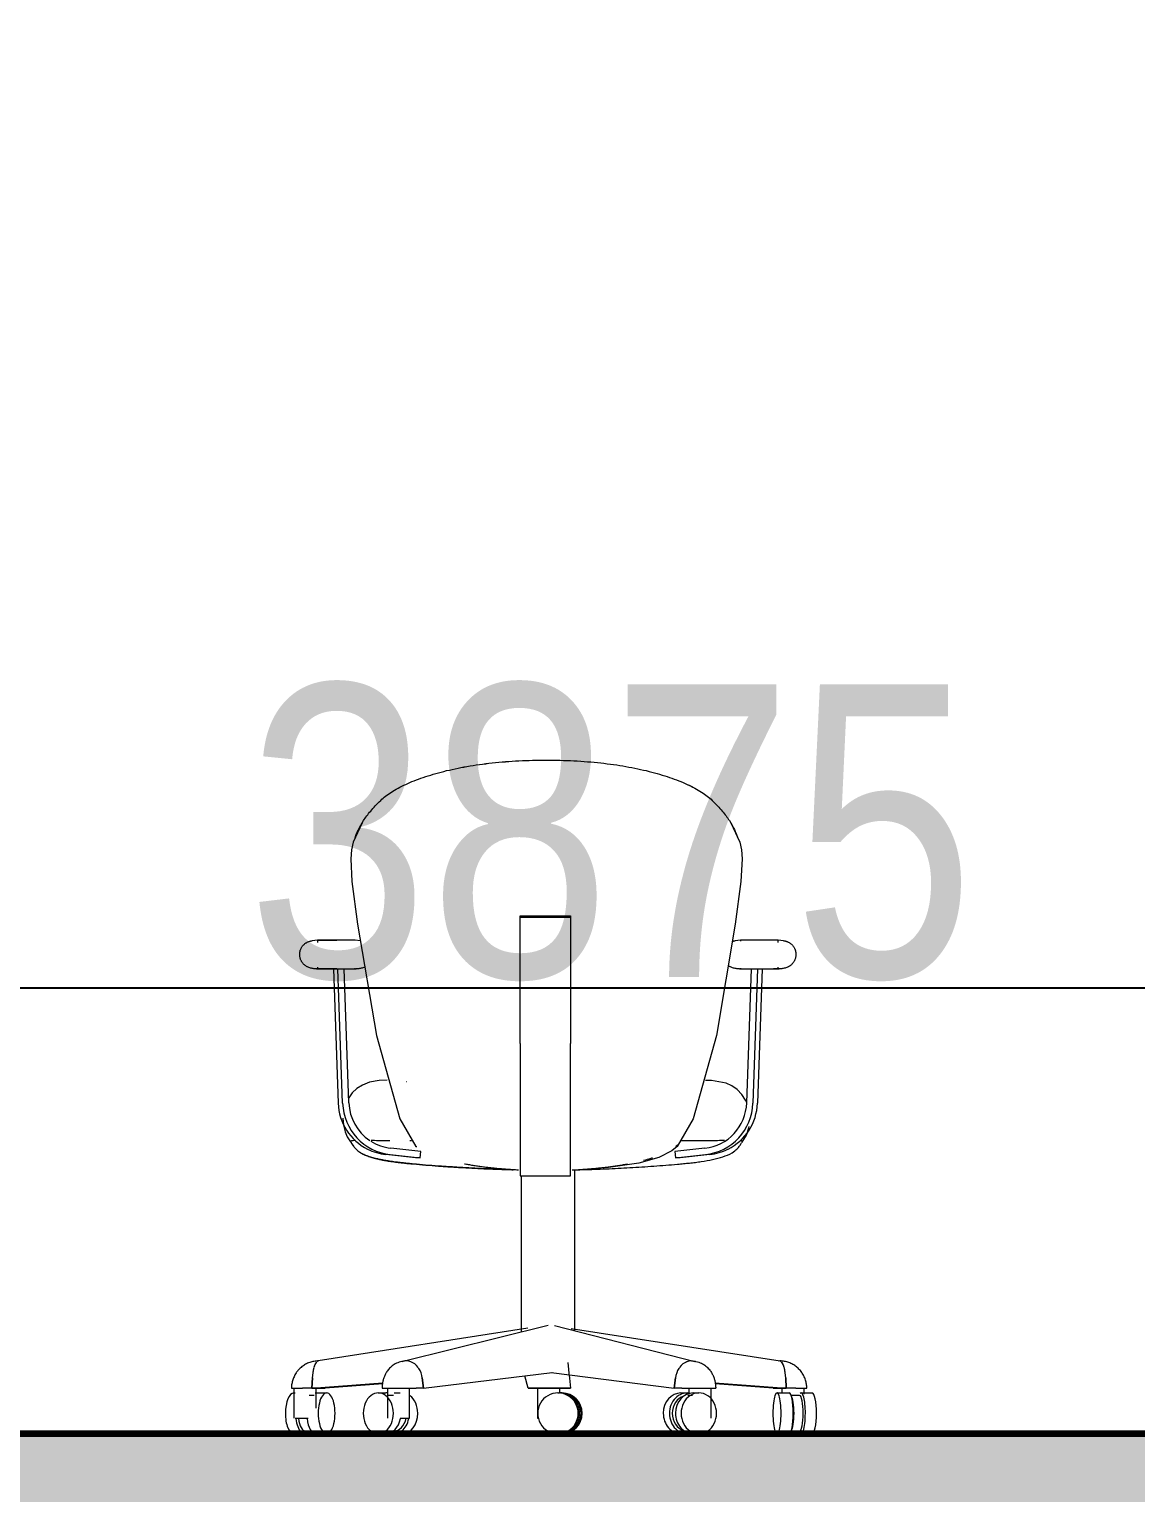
# Model space of a CAD drawing. Header units: millimetres. Extents: x -35190 to 411743, y -233114 to 23872.
# Drawn here: x 114635 to 116053, y -216611 to -214736 of the extents above; entities that cross this region are included whole.
import ezdxf

# ---------------------------------------------------------------- set-up
doc = ezdxf.new("R2010")
doc.units = ezdxf.units.MM
doc.linetypes.add('Centre', pattern=[31.75, 6.35, -4.7625, 15.875, -4.7625])
for name, color, linetype, lineweight in [('A-ANNO-DIMS', 211, 'Continuous', 9), ('A-DETL-GENF', 92, 'Continuous', 18), ('A-DETL-THIN', 151, 'Continuous', 18), ('A-FLOR-LEVL', 51, 'Continuous', 18), ('G-IMPT', 8, 'Continuous', 18), ('I-FURN', 30, 'Continuous', 18)]:
    doc.layers.add(name, color=color, linetype=linetype, lineweight=lineweight)
doc.styles.add('Arial_3', font='arial.ttf', dxfattribs={"width": 0.8, "height": 375})
doc.dimstyles.new('main_4_5mm', dxfattribs={"dimscale": 304.8, "dimtxt": 382.597275, "dimasz": 0.738189, "dimexe": 0.590551, "dimexo": 0.0625, "dimgap": 0.024606, "dimtad": 1, "dimdec": 0, "dimzin": 0, "dimdsep": 46, "dimtxsty": 'Arial_3', "dimblk1": 'OBLIQUE', "dimblk2": 'OBLIQUE', "dimsah": 1, "dimcen": 0.09, "dimdle": 0.590551, "dimazin": 0, "dimtfac": 1, "dimtdec": 4, "dimtix": 1, "dimtmove": 0, "dimatfit": 3, "dimfxl": 0.590551, "dimfxlon": 1, "dimtvp": 1, "dimtolj": 1, "dimtzin": 0, "dimarcsym": 2})

# ---------------------------------------------------------------- blocks, each defined once
blk = doc.blocks.new('Steelcase Turnstone - A La Carte - Seating - Task Chair - Modified Round Back-554149-Section 3')
at = {"layer": 'G-IMPT'}
for p in [(-1237.6, 4568.9), (-1238.2, 4568.4)]:
    blk.add_line(p, (-1238.6, 4568), dxfattribs=at)
at = {"layer": 'G-IMPT', "flags": 128}
for points in [[(-1640.6, 4982.8), (-1652.1, 4958.1), (-1654.3, 4948), (-1655.2, 4936.8), (-1653.6, 4907.6), (-1646.4, 4853.1), (-1622.2, 4710.4), (-1592.4, 4603.3), (-1571.8, 4568.2), (-1570.3, 4568)], [(-1168.3, 4982.8), (-1156.8, 4958.1), (-1154.6, 4948), (-1153.7, 4936.8), (-1155.3, 4907.6), (-1162.5, 4853.1), (-1186.7, 4710.4), (-1216.5, 4603.3), (-1237.1, 4568.2), (-1243.9, 4562.4), (-1260.4, 4553.9), (-1286.1, 4546.7), (-1325.1, 4541.2), (-1346.8, 4539.2)]]:
    blk.add_lwpolyline(points, dxfattribs=at)
at = {"layer": 'G-IMPT'}
for points, knots in [([(-1616.7, 5011.6), (-1613, 5015.2), (-1603.9, 5022.3), (-1585.4, 5032.2), (-1562.8, 5041.2), (-1536.4, 5049), (-1506.7, 5055.3), (-1463.5, 5061.4), (-1416.3, 5063.8), (-1369.1, 5062.6), (-1334.6, 5059.8), (-1302.2, 5055.3), (-1272.5, 5049), (-1246.1, 5041.2), (-1223.5, 5032.2), (-1205, 5022.3), (-1195.9, 5015.2), (-1192.2, 5011.6)], [0, 0, 0, 0, 0.0625, 0.125, 0.1875, 0.25, 0.3125, 0.375, 0.5, 0.5625, 0.625, 0.6875, 0.75, 0.8125, 0.875, 0.9375, 1, 1, 1, 1]), ([(-1616.7, 5011.6), (-1613, 5015.2), (-1603.9, 5022.3), (-1585.4, 5032.2), (-1562.8, 5041.2), (-1536.4, 5049), (-1506.7, 5055.3), (-1474.3, 5059.8), (-1439.8, 5062.6), (-1404.5, 5063.5), (-1369.1, 5062.6), (-1334.6, 5059.8), (-1302.2, 5055.3), (-1272.5, 5049), (-1246.1, 5041.2), (-1215.9, 5029.2), (-1199.6, 5018.8), (-1192.2, 5011.6)], [0, 0, 0, 0, 0.0625, 0.125, 0.1875, 0.25, 0.3125, 0.375, 0.4375, 0.5, 0.5625, 0.625, 0.6875, 0.75, 0.8125, 0.875, 1, 1, 1, 1]), ([(-1649.4, 4963.8), (-1648.8, 4965.5), (-1647.6, 4968.9), (-1644.5, 4976), (-1639.3, 4985.4), (-1630.2, 4997.7), (-1621.7, 5006.8), (-1616.7, 5011.6)], [0.8333333, 0.8333333, 0.8333333, 0.8333333, 0.8541667, 0.875, 0.9166667, 0.9583333, 1, 1, 1, 1]), ([(-1440.3, 4537.8), (-1443, 4537.9), (-1450.1, 4538.3), (-1460.2, 4539), (-1468.3, 4539.8), (-1474.3, 4540.4), (-1478.6, 4540.9), (-1482.2, 4541.3), (-1485.1, 4541.7), (-1488.2, 4542.1), (-1492.2, 4542.6), (-1497.1, 4543.4), (-1502.8, 4544.3), (-1506.9, 4545.1), (-1509.1, 4545.5), (-1509.4, 4545.5)], [0.5433549, 0.5433549, 0.5433549, 0.5433549, 0.5535714, 0.5714286, 0.5892857, 0.6071429, 0.625, 0.6339286, 0.6428571, 0.6517857, 0.6607143, 0.6785714, 0.6964286, 0.7142857, 0.7177775, 0.7177775, 0.7177775, 0.7177775]), ([(-1440.3, 4537.8), (-1443, 4537.9), (-1450.1, 4538.3), (-1460.2, 4539), (-1468.3, 4539.8), (-1474.3, 4540.4), (-1478.6, 4540.9), (-1482.2, 4541.3), (-1485.1, 4541.7), (-1488.2, 4542.1), (-1492.2, 4542.6), (-1497.1, 4543.4), (-1502.8, 4544.3), (-1506.9, 4545.1), (-1509.1, 4545.5), (-1509.4, 4545.5)], [0.5433549, 0.5433549, 0.5433549, 0.5433549, 0.5535714, 0.5714286, 0.5892857, 0.6071429, 0.625, 0.6339286, 0.6428571, 0.6517857, 0.6607143, 0.6785714, 0.6964286, 0.7142857, 0.7177775, 0.7177775, 0.7177775, 0.7177775]), ([(-1300.5, 4545.3), (-1302.4, 4545), (-1306.1, 4544.3), (-1311.8, 4543.4), (-1316.8, 4542.6), (-1320.7, 4542.1), (-1323.8, 4541.7), (-1326.8, 4541.3), (-1330.3, 4540.9), (-1334.6, 4540.4), (-1340.6, 4539.8), (-1348.7, 4539), (-1359.5, 4538.2), (-1367.7, 4537.8), (-1371.4, 4537.6)], [0.2857143, 0.2857143, 0.2857143, 0.2857143, 0.3035714, 0.3214286, 0.3392857, 0.3482143, 0.3571429, 0.3660714, 0.375, 0.3928571, 0.4107143, 0.4285714, 0.4464286, 0.4601482, 0.4601482, 0.4601482, 0.4601482]), ([(-1300.5, 4545.3), (-1302.4, 4545), (-1306.1, 4544.3), (-1311.8, 4543.4), (-1316.8, 4542.6), (-1320.7, 4542.1), (-1323.8, 4541.7), (-1326.8, 4541.3), (-1330.3, 4540.9), (-1334.6, 4540.4), (-1340.6, 4539.8), (-1348.7, 4539), (-1359.5, 4538.2), (-1367.7, 4537.8), (-1371.4, 4537.6)], [0.2857143, 0.2857143, 0.2857143, 0.2857143, 0.3035714, 0.3214286, 0.3392857, 0.3482143, 0.3571429, 0.3660714, 0.375, 0.3928571, 0.4107143, 0.4285714, 0.4464286, 0.4601482, 0.4601482, 0.4601482, 0.4601482]), ([(-1268.6, 4553.2), (-1269.3, 4553), (-1273, 4551.8), (-1276.8, 4550.8), (-1280, 4549.9)], [0.16905455, 0.16905455, 0.16905455, 0.16905455, 0.17857143, 0.21428571, 0.21428571, 0.21428571, 0.21428571]), ([(-1268.6, 4553.2), (-1269.3, 4553), (-1273, 4551.8), (-1276.8, 4550.8), (-1280, 4549.9)], [0.16905455, 0.16905455, 0.16905455, 0.16905455, 0.17857143, 0.21428571, 0.21428571, 0.21428571, 0.21428571])]:
    blk.add_open_spline(points, degree=3, knots=knots, dxfattribs=at)
for points in [[(-1649.4, 4963.8), (-1648.3, 4967.2), (-1645.6, 4974.1), (-1639.3, 4985.4), (-1630.2, 4997.7), (-1621.7, 5006.8), (-1616.7, 5011.6)], [(-1192.2, 5011.6), (-1187.2, 5006.8), (-1178.8, 4997.7), (-1169.6, 4985.4), (-1163.4, 4974.1), (-1160.6, 4967.2), (-1159.5, 4963.8)], [(-1192.2, 5011.6), (-1187.2, 5006.8), (-1178.8, 4997.7), (-1169.6, 4985.4), (-1163.4, 4974.1), (-1160.6, 4967.2), (-1159.5, 4963.8)], [(-1236.7, 4570), (-1237.3, 4569.2), (-1238, 4568.5), (-1238.6, 4568)], [(-1237, 4569.6), (-1237.5, 4569), (-1238.1, 4568.4), (-1238.6, 4568)]]:
    blk.add_open_spline(points, degree=3, dxfattribs=at)
blk = doc.blocks.new('Steelcase Turnstone - A La Carte - Seating - Task Chair - Seat-554147-Section 3')
at = {"layer": 'G-IMPT'}
blk.add_line((-1583.7, 4651.5), (-1583.1, 4651.5), dxfattribs=at)
at = {"layer": 'G-IMPT', "flags": 128}
for points in [[(-1608.6, 4652.9), (-1618.8, 4652.5), (-1631, 4650.3), (-1640.2, 4646.8), (-1647.3, 4642.3), (-1653.3, 4636.6), (-1657.7, 4630.4)], [(-1147.9, 4623.8), (-1149.3, 4627.2), (-1154.1, 4634.8), (-1160.1, 4641), (-1166.8, 4645.7), (-1174.4, 4649.2), (-1193.1, 4652.8), (-1200.6, 4652.8)], [(-1665.3, 4604.2), (-1664.6, 4595.4), (-1662.4, 4586.9), (-1659.5, 4580.3), (-1655.3, 4573.9), (-1655.1, 4573.6)], [(-1153.8, 4573.6), (-1148.3, 4582.5), (-1145, 4591.8), (-1144.7, 4593.7)], [(-1655.3, 4574.2), (-1655.2, 4574), (-1654, 4572), (-1651.2, 4567.9)], [(-1653.6, 4572.8), (-1653.6, 4572.8), (-1654, 4572.9), (-1654.7, 4573.2)]]:
    blk.add_lwpolyline(points, dxfattribs=at)
at = {"layer": 'G-IMPT'}
for points, knots in [([(-1649, 4575.5), (-1649.3, 4575.5), (-1651.2, 4575.5), (-1653.4, 4575.4), (-1654.9, 4575.1), (-1655.4, 4574.6), (-1655.4, 4574), (-1655, 4573.5), (-1654.7, 4573.2), (-1654.7, 4573.2), (-1654.6, 4573.2)], [0.4472916, 0.4472916, 0.4472916, 0.4472916, 0.4615385, 0.5384615, 0.5769231, 0.6153846, 0.6538462, 0.6923077, 0.7307692, 0.7692308, 0.7692308, 0.7692308, 0.7692308]), ([(-1642.2, 4559.6), (-1642.3, 4559.7), (-1642.5, 4559.9), (-1642.9, 4560.1), (-1643.2, 4560.3), (-1643.8, 4560.7), (-1644.3, 4561.1), (-1644.7, 4561.4)], [0, 0, 0, 0, 0.125, 0.25, 0.375, 0.5, 1, 1, 1, 1]), ([(-1446.9, 4538.3), (-1448.1, 4538.3), (-1454.3, 4538.5), (-1465.6, 4538.8), (-1480.9, 4539.4), (-1496.2, 4540.1), (-1508.9, 4540.8), (-1519.2, 4541.4), (-1526.8, 4541.9), (-1534.6, 4542.4), (-1545.6, 4543.1), (-1559.5, 4544.1), (-1572.5, 4545.3), (-1581.7, 4546.2), (-1587.8, 4546.9), (-1593.1, 4547.5), (-1599.3, 4548.3), (-1605.7, 4549.2), (-1610.8, 4550.1), (-1614.5, 4550.8), (-1617.2, 4551.3), (-1619.6, 4551.8), (-1622.3, 4552.4), (-1625.1, 4553.1), (-1627.4, 4553.7), (-1629.4, 4554.3), (-1631, 4554.8), (-1632.6, 4555.3), (-1634.7, 4556.1), (-1637.2, 4557.1), (-1639.9, 4558.3), (-1641.5, 4559.2), (-1642.2, 4559.6)], [0.1157042, 0.1157042, 0.1157042, 0.1157042, 0.125, 0.1666667, 0.2083333, 0.25, 0.2916667, 0.3125, 0.3333333, 0.3541667, 0.375, 0.4166667, 0.4583333, 0.4791667, 0.5, 0.5208333, 0.5416667, 0.5833333, 0.625, 0.6458333, 0.6666667, 0.6875, 0.7083333, 0.75, 0.7916667, 0.8125, 0.8333333, 0.8541667, 0.875, 0.9166667, 0.9583333, 1, 1, 1, 1]), ([(-1641.7, 4559.6), (-1640.9, 4559.2), (-1639.2, 4558.3), (-1636.6, 4557.1), (-1634.3, 4556.1), (-1632.3, 4555.4), (-1630.8, 4554.8), (-1629.3, 4554.4), (-1627.5, 4553.8), (-1625.2, 4553.2), (-1622.4, 4552.5), (-1619.7, 4551.8), (-1617.2, 4551.3), (-1614.5, 4550.7), (-1610.9, 4550), (-1605.8, 4549.2), (-1599.5, 4548.2), (-1593.2, 4547.5), (-1587.8, 4546.9), (-1581.6, 4546.3), (-1572.3, 4545.4), (-1559.2, 4544.2), (-1545.4, 4543.2), (-1534.5, 4542.4), (-1526.8, 4541.9), (-1519.2, 4541.4), (-1509, 4540.8), (-1496.3, 4540.1), (-1480.9, 4539.4), (-1465.6, 4538.8), (-1454.3, 4538.5), (-1448.1, 4538.3), (-1447, 4538.3)], [0, 0, 0, 0, 0.0416667, 0.0833333, 0.125, 0.1458333, 0.1666667, 0.1875, 0.2083333, 0.25, 0.2916667, 0.3125, 0.3333333, 0.3541667, 0.375, 0.4166667, 0.4583333, 0.4791667, 0.5, 0.5208333, 0.5416667, 0.5833333, 0.625, 0.6458333, 0.6666667, 0.6875, 0.7083333, 0.75, 0.7916667, 0.8333333, 0.875, 0.8842665, 0.8842665, 0.8842665, 0.8842665]), ([(-1605, 4575.4), (-1606.2, 4575.4), (-1611.5, 4575.4), (-1620.2, 4575.5), (-1626.2, 4575.5), (-1629.1, 4575.5)], [0.0554914, 0.0554914, 0.0554914, 0.0554914, 0.0769231, 0.1538462, 0.2307692, 0.2307692, 0.2307692, 0.2307692]), ([(-1367.6, 4538.2), (-1359.5, 4538.3), (-1341.1, 4538.8), (-1312.8, 4540.1), (-1287.2, 4541.6), (-1266.9, 4542.9), (-1251.6, 4544), (-1239, 4545.1), (-1228.8, 4546.1), (-1221.2, 4546.8), (-1213.6, 4547.7), (-1203.5, 4549), (-1191.4, 4551.1), (-1178.2, 4554.6), (-1170.3, 4557.8), (-1166.7, 4559.7)], [0.1505805, 0.1505805, 0.1505805, 0.1505805, 0.25, 0.375, 0.5, 0.5625, 0.625, 0.6875, 0.71875, 0.75, 0.78125, 0.8125, 0.875, 0.9375, 1, 1, 1, 1]), ([(-1213.6, 4575.4), (-1215.4, 4575.4), (-1218.9, 4575.4), (-1224.2, 4575.4), (-1228.3, 4575.4), (-1230.7, 4575.4), (-1231.3, 4575.4)], [0, 0, 0, 0, 0.1666667, 0.3333333, 0.5, 0.5560851, 0.5560851, 0.5560851, 0.5560851]), ([(-1176.2, 4575.5), (-1179, 4575.5), (-1185.4, 4575.5), (-1197.6, 4575.4), (-1207.8, 4575.4), (-1213.6, 4575.4)], [0.7398378, 0.7398378, 0.7398378, 0.7398378, 0.8181818, 0.9090909, 1, 1, 1, 1])]:
    blk.add_open_spline(points, degree=3, knots=knots, dxfattribs=at)
for points in [[(-1654.2, 4572.5), (-1654.1, 4572.2), (-1653.5, 4571.3), (-1652, 4568.9), (-1649.4, 4565.7), (-1646.5, 4562.9), (-1644.7, 4561.4)], [(-1644.7, 4561.4), (-1644.2, 4561.1), (-1643.2, 4560.5), (-1642.2, 4559.9), (-1641.7, 4559.6)], [(-1577.4, 4575.4), (-1578, 4575.4), (-1578.7, 4575.4), (-1579.4, 4575.4)], [(-1166.7, 4559.7), (-1164.1, 4561.5), (-1160, 4564.9), (-1156.8, 4568.9), (-1155.2, 4571.8), (-1154.7, 4572.6), (-1154.5, 4572.8)], [(-1154.2, 4573.2), (-1154.1, 4573.2), (-1153.8, 4573.5), (-1153.4, 4574.2), (-1153.6, 4574.9), (-1154.6, 4575.3), (-1155.8, 4575.4), (-1156.5, 4575.4)]]:
    blk.add_open_spline(points, degree=3, dxfattribs=at)
blk = doc.blocks.new('Steelcase Turnstone - A La Carte - Seating - Task Chair - Modified Round Back-V24-Section 3')
at = {"layer": 'I-FURN'}
for p, q in [((33245.5, 4861.9), (33245.5, 4863.8)), ((33245.5, 4863.8), (33309.7, 4863.8)), ((33245.5, 4756.3), (33245.5, 4861.9)), ((33245.5, 4861.9), (33309.7, 4861.9)), ((33309.7, 4863.8), (33309.7, 4861.9)), ((33309.7, 4861.9), (33309.7, 4756.3)), ((32985.7, 4832.3), (32979, 4831.7)), ((32985.7, 4832.3), (33010.5, 4832.3)), ((32985.7, 4832.3), (32985.7, 4829.4)), ((33010.5, 4832.3), (32985.7, 4832.3)), ((33034, 4832.3), (33010.5, 4832.3)), ((33033.9, 4832.3), (33034, 4832.3)), ((33040.2, 4831.7), (33034, 4832.3)), ((33527.5, 4832.3), (33520.8, 4831.7)), ((33527.6, 4832.3), (33527.5, 4832.3)), ((33527.5, 4832.3), (33527.5, 4831)), ((33544.3, 4832.3), (33527.5, 4832.3)), ((33542.3, 4832.3), (33541.2, 4832.3)), ((33551, 4832.3), (33544.3, 4832.3)), ((33575.8, 4832.3), (33551, 4832.3)), ((33575.8, 4832.3), (33551, 4832.3)), ((33582.5, 4831.7), (33575.8, 4832.3)), ((33575.8, 4829.4), (33575.8, 4832.3)), ((32985.7, 4798), (32985.7, 4795.7)), ((33010.5, 4795.7), (32985.7, 4795.7)), ((32985.7, 4795.7), (33010.5, 4795.7)), ((33006.1, 4795.7), (33012.1, 4623.5)), ((33010.5, 4795.7), (33034, 4795.7)), ((33017.8, 4623.5), (33011.8, 4795.7)), ((33025.9, 4623.8), (33019.9, 4795.7)), ((33034, 4795.7), (33033.9, 4795.7)), ((33034, 4795.7), (33034, 4796.7)), ((33527.5, 4796.7), (33527.5, 4795.7)), ((33527.5, 4795.7), (33527.6, 4795.7)), ((33527.5, 4795.7), (33544.3, 4795.7)), ((33535.5, 4623.8), (33541.5, 4795.7)), ((33541.2, 4795.7), (33542.3, 4795.7)), ((33543.6, 4623.5), (33549.6, 4795.7)), ((33544.3, 4795.7), (33551, 4795.7)), ((33555.3, 4795.7), (33549.3, 4623.5)), ((33573.3, 4795.7), (33575.8, 4795.7)), ((33573.3, 4795.7), (33575.8, 4795.7)), ((33575.8, 4795.7), (33575.8, 4798)), ((33245.5, 4699.9), (33245.5, 4756.3)), ((33309.7, 4756.3), (33309.7, 4699.9)), ((33245.5, 4699.9), (33245.5, 4584)), ((33309.7, 4584), (33309.7, 4699.9)), ((33245.5, 4584), (33245.5, 4530.5)), ((33309.7, 4530.5), (33309.7, 4584)), ((33111.4, 4553.7), (33073.2, 4557.7)), ((33078.9, 4557.7), (33117.1, 4553.7)), ((33117.9, 4561.8), (33079.7, 4565.8)), ((33117.1, 4553.7), (33117.9, 4561.8)), ((33481.7, 4565.8), (33443.5, 4561.8)), ((33443.5, 4561.8), (33444.4, 4553.7)), ((33444.4, 4553.7), (33482.6, 4557.7)), ((33488.3, 4557.7), (33450.1, 4553.7)), ((33117.1, 4553.7), (33111.4, 4553.7)), ((33315.2, 4332.2), (33315.2, 4538.3)), ((33450.1, 4553.7), (33444.4, 4553.7)), ((33245.5, 4530.5), (33309.7, 4530.5)), ((33246.4, 4530.5), (33246.4, 4330)), ((33255.3, 4335.1), (32986.5, 4293.2)), ((33281.2, 4338.7), (33095.5, 4292.7)), ((33289.4, 4338.6), (33468.9, 4292.7)), ((33310.6, 4334.6), (33578.2, 4293.2)), ((33121.4, 4258.2), (33286.5, 4278.6)), ((33285, 4278.4), (33442.7, 4258.2)), ((33306.3, 4291.3), (33308.1, 4273.4)), ((32952.4, 4258.2), (32966.3, 4258.2)), ((32955.4, 4258.2), (32955.4, 4219.8)), ((32978.4, 4258.2), (32966.3, 4258.2)), ((32978.4, 4258.2), (32979.1, 4271.6)), ((32979.1, 4271.6), (32978.4, 4258.2)), ((32978.4, 4258.2), (33069.4, 4265.3)), ((32995.4, 4258.2), (32978.4, 4258.2)), ((32978.4, 4258.2), (32995.4, 4258.2)), ((32983.9, 4232.8), (32983.9, 4258.2)), ((33069.2, 4264), (32995.4, 4258.2)), ((33068.5, 4258.2), (33111.9, 4258.2)), ((33075.2, 4258.2), (33075.2, 4219.8)), ((33103.7, 4219.8), (33103.7, 4258.2)), ((33121.4, 4258.2), (33111.9, 4258.2)), ((33121.4, 4258.2), (33119.8, 4271.6)), ((33119.8, 4271.6), (33121.4, 4258.2)), ((33255.4, 4258.2), (33251.3, 4274.2)), ((33309.6, 4258.2), (33255.4, 4258.2)), ((33255.4, 4258.2), (33309.6, 4258.2)), ((33267.7, 4258.2), (33267.7, 4219.8)), ((33296.2, 4251.8), (33296.2, 4258.2)), ((33307.9, 4275.4), (33309.6, 4258.2)), ((33444.4, 4271.6), (33442.7, 4258.2)), ((33442.7, 4258.2), (33444.4, 4271.6)), ((33452.2, 4258.2), (33442.7, 4258.2)), ((33452.2, 4258.2), (33495.8, 4258.2)), ((33461.5, 4258.2), (33461.5, 4251)), ((33490, 4219.8), (33490, 4258.2)), ((33494.8, 4265.3), (33586.1, 4258.2)), ((33569.5, 4258.2), (33495.1, 4264)), ((33586.1, 4258.2), (33569.5, 4258.2)), ((33569.5, 4258.2), (33586.1, 4258.2)), ((33580.5, 4258.2), (33580.5, 4251.8)), ((33585.5, 4271.6), (33586.1, 4258.2)), ((33586.1, 4258.2), (33585.5, 4271.6)), ((33598.3, 4258.2), (33586.1, 4258.2)), ((33598.3, 4258.2), (33612.3, 4258.2)), ((33609, 4250.8), (33609, 4258.2)), ((32957, 4252.1), (32955.3, 4252.1)), ((32981.4, 4248.9), (32975.2, 4248.9)), ((32997.4, 4252.1), (32982.9, 4252.1)), ((33073.4, 4252.1), (33063.6, 4252.1)), ((33083, 4248.9), (33074.8, 4248.9)), ((33091.7, 4252.1), (33084, 4252.1)), ((33295.5, 4252.1), (33293.7, 4252.1)), ((33298.9, 4252.1), (33297.3, 4252.1)), ((33459.2, 4252.1), (33451.3, 4252.1)), ((33465.9, 4248.9), (33460, 4248.9)), ((33474.2, 4252.1), (33467, 4252.1)), ((33589.9, 4252.1), (33574.3, 4252.1)), ((33603.3, 4248.9), (33591.5, 4248.9)), ((33619.6, 4252.1), (33605.4, 4252.1)), ((32957, 4219.8), (32973.7, 4219.8)), ((33091.6, 4219.8), (33103.7, 4219.8)), ((33267.7, 4219.8), (33268.2, 4219.8)), ((32970.4, 4203.2), (32981.4, 4203.2)), ((33074.8, 4203.2), (33083, 4203.2)), ((33460, 4203.2), (33465.9, 4203.2)), ((33591.5, 4203.2), (33603.3, 4203.2))]:
    blk.add_line(p, q, dxfattribs=at)
at = {"layer": 'I-FURN', "flags": 128}
for points in [[(32973.7, 4797.8), (32973, 4798.1), (32972.4, 4798.4), (32971.8, 4798.7), (32971.2, 4799.1), (32970.6, 4799.5), (32970, 4799.9), (32969.5, 4800.3), (32968.9, 4800.8), (32968.4, 4801.2), (32967.9, 4801.7), (32967.4, 4802.2), (32966.9, 4802.8), (32966.5, 4803.3), (32966.1, 4803.9), (32965.7, 4804.5), (32965.3, 4805.1), (32965, 4805.7), (32964.6, 4806.3), (32964.3, 4807), (32964.1, 4807.6), (32963.8, 4808.3), (32963.6, 4809), (32963.4, 4809.6), (32963.3, 4810.3), (32963.1, 4811), (32963, 4811.7), (32962.9, 4812.4), (32962.9, 4813.1), (32962.9, 4813.8), (32962.9, 4814.5), (32962.9, 4815.2), (32963, 4815.9), (32963, 4816.6), (32963.2, 4817.3), (32963.3, 4818), (32963.5, 4818.7), (32963.7, 4819.4), (32963.9, 4820.1), (32964.2, 4820.7), (32964.4, 4821.4), (32964.7, 4822), (32965.1, 4822.6), (32965.4, 4823.2), (32965.8, 4823.8), (32966.2, 4824.4), (32966.6, 4825), (32967.1, 4825.5), (32967.5, 4826.1), (32968, 4826.6), (32968.5, 4827.1), (32969.1, 4827.5), (32969.6, 4828), (32970.2, 4828.4), (32970.8, 4828.8), (32971.4, 4829.2), (32972, 4829.5), (32972.6, 4829.9), (32973.2, 4830.2), (32973.9, 4830.4), (32974.5, 4830.7), (32975.2, 4830.9), (32975.9, 4831.1), (32976.6, 4831.3), (32977.3, 4831.4), (32978, 4831.5), (32978.7, 4831.6), (32979, 4831.7)], [(33517, 4830.9), (33517.7, 4831.1), (33518.4, 4831.3), (33519.1, 4831.4), (33519.7, 4831.5), (33520.4, 4831.6), (33520.8, 4831.7)], [(33582.5, 4831.7), (33583.2, 4831.6), (33583.9, 4831.5), (33584.6, 4831.4), (33585.2, 4831.2), (33585.9, 4831), (33586.6, 4830.8), (33587.3, 4830.6), (33587.9, 4830.3), (33588.6, 4830), (33589.2, 4829.7), (33589.8, 4829.3), (33590.4, 4829), (33591, 4828.6), (33591.6, 4828.2), (33592.1, 4827.7), (33592.7, 4827.3), (33593.2, 4826.8), (33593.7, 4826.3), (33594.2, 4825.8), (33594.6, 4825.2), (33595.1, 4824.7), (33595.5, 4824.1), (33595.9, 4823.5), (33596.2, 4822.9), (33596.6, 4822.3), (33596.9, 4821.7), (33597.2, 4821), (33597.4, 4820.4), (33597.7, 4819.7), (33597.9, 4819), (33598.1, 4818.3), (33598.2, 4817.6), (33598.3, 4816.9), (33598.4, 4816.3), (33598.5, 4815.5), (33598.6, 4814.8), (33598.6, 4814.1), (33598.6, 4813.4), (33598.5, 4812.7), (33598.5, 4812), (33598.4, 4811.3), (33598.2, 4810.6), (33598.1, 4809.9), (33597.9, 4809.3), (33597.7, 4808.6), (33597.5, 4807.9), (33597.2, 4807.3), (33596.9, 4806.6), (33596.6, 4806), (33596.3, 4805.4), (33595.9, 4804.7), (33595.5, 4804.2), (33595.1, 4803.6), (33594.7, 4803), (33594.2, 4802.5), (33593.8, 4802), (33593.3, 4801.5), (33592.8, 4801), (33592.2, 4800.5), (33591.7, 4800.1), (33591.1, 4799.6), (33590.5, 4799.3), (33589.9, 4798.9), (33589.3, 4798.5), (33588.7, 4798.2), (33588, 4797.9), (33587.8, 4797.8)], [(32984.4, 4795.6), (32983.3, 4795.7), (32982.2, 4795.7), (32981.1, 4795.8), (32980, 4796), (32978.9, 4796.2), (32977.8, 4796.4), (32976.7, 4796.7), (32975.7, 4797), (32974.6, 4797.4), (32973.7, 4797.8)], [(32991.8, 4795.6), (32990.4, 4795.6), (32988.2, 4795.6), (32986.5, 4795.6), (32985.3, 4795.6), (32984.6, 4795.6), (32984.4, 4795.6)], [(32984.4, 4795.6), (32984.7, 4795.6), (32985.4, 4795.6), (32986.7, 4795.6), (32988.5, 4795.6), (32990.8, 4795.6), (32993.6, 4795.6), (32996.8, 4795.6), (33000.6, 4795.6), (33004.9, 4795.6), (33009.3, 4795.6)], [(33009.3, 4795.6), (33009.6, 4795.6), (33009.8, 4795.6), (33010, 4795.6), (33010.3, 4795.6), (33010.6, 4795.6), (33010.9, 4795.6), (33011.3, 4795.6), (33011.6, 4795.6), (33012, 4795.6), (33012.3, 4795.6), (33012.7, 4795.6), (33013.1, 4795.6), (33013.6, 4795.6), (33014, 4795.6), (33014.4, 4795.6), (33014.9, 4795.6), (33015.4, 4795.6), (33015.9, 4795.6), (33016.3, 4795.6), (33016.8, 4795.6), (33017.3, 4795.6), (33017.9, 4795.6), (33018.4, 4795.6), (33018.9, 4795.6), (33019.4, 4795.6), (33020, 4795.6), (33020.5, 4795.6), (33021, 4795.6), (33021.6, 4795.6), (33022.1, 4795.6), (33022.7, 4795.6), (33023.2, 4795.6), (33023.7, 4795.6), (33024.3, 4795.6), (33024.8, 4795.6), (33025.3, 4795.6), (33025.8, 4795.6), (33026.3, 4795.6), (33026.8, 4795.6), (33027.3, 4795.6), (33027.8, 4795.6), (33028.3, 4795.6), (33028.8, 4795.6), (33029.2, 4795.6), (33029.7, 4795.6), (33030.1, 4795.6), (33030.5, 4795.6), (33030.9, 4795.6), (33031.3, 4795.6), (33031.7, 4795.6), (33032, 4795.6), (33032.4, 4795.6), (33032.7, 4795.6), (33033, 4795.6), (33033.3, 4795.6), (33033.6, 4795.6), (33033.8, 4795.6), (33034, 4795.6), (33034.2, 4795.6), (33034.4, 4795.6), (33034.6, 4795.6), (33034.8, 4795.6), (33034.9, 4795.6), (33035, 4795.6), (33035.1, 4795.6), (33035.2, 4795.6), (33035.2, 4795.6), (33035.2, 4795.6), (33035.2, 4795.6)], [(33019.1, 4795.6), (33026.1, 4795.6), (33035.1, 4795.6)], [(33035.2, 4795.6), (33035.2, 4795.6), (33035.2, 4795.6), (33035.1, 4795.6), (33035.1, 4795.6)], [(33046, 4797.8), (33044.9, 4797.4), (33043.9, 4797), (33042.8, 4796.7), (33041.7, 4796.4), (33040.7, 4796.2), (33039.6, 4796), (33038.5, 4795.8), (33037.4, 4795.7), (33036.2, 4795.7), (33035.2, 4795.6)], [(33515.5, 4797.8), (33514.8, 4798.1), (33514.2, 4798.4), (33513.6, 4798.7), (33513, 4799.1), (33512.4, 4799.5)], [(33526.2, 4795.6), (33525.1, 4795.7), (33524, 4795.7), (33522.9, 4795.8), (33521.8, 4796), (33520.7, 4796.2), (33519.6, 4796.4), (33518.5, 4796.7), (33517.5, 4797), (33516.4, 4797.4), (33515.5, 4797.8)], [(33526.3, 4795.6), (33526.3, 4795.6), (33526.2, 4795.6), (33526.2, 4795.6)], [(33526.2, 4795.6), (33526.2, 4795.6), (33526.3, 4795.6), (33526.3, 4795.6), (33526.4, 4795.6), (33526.5, 4795.6), (33526.6, 4795.6), (33526.7, 4795.6), (33526.9, 4795.6), (33527.1, 4795.6), (33527.3, 4795.6), (33527.5, 4795.6), (33527.7, 4795.6), (33528, 4795.6), (33528.3, 4795.6), (33528.6, 4795.6), (33528.9, 4795.6), (33529.2, 4795.6), (33529.6, 4795.6), (33529.9, 4795.6), (33530.3, 4795.6), (33530.7, 4795.6), (33531.1, 4795.6), (33531.5, 4795.6), (33532, 4795.6), (33532.4, 4795.6), (33532.9, 4795.6), (33533.3, 4795.6), (33533.8, 4795.6), (33534.3, 4795.6), (33534.8, 4795.6), (33535.3, 4795.6), (33535.8, 4795.6), (33536.3, 4795.6), (33536.9, 4795.6), (33537.4, 4795.6), (33537.9, 4795.6), (33538.5, 4795.6), (33539, 4795.6), (33539.5, 4795.6), (33540.1, 4795.6), (33540.6, 4795.6), (33541.2, 4795.6), (33541.7, 4795.6), (33542.2, 4795.6), (33542.7, 4795.6), (33543.3, 4795.6), (33543.8, 4795.6), (33544.3, 4795.6), (33544.8, 4795.6), (33545.3, 4795.6), (33545.8, 4795.6), (33546.3, 4795.6), (33546.7, 4795.6), (33547.2, 4795.6), (33547.6, 4795.6), (33548, 4795.6), (33548.5, 4795.6), (33548.9, 4795.6), (33549.2, 4795.6), (33549.6, 4795.6), (33550, 4795.6), (33550.3, 4795.6), (33550.6, 4795.6), (33550.9, 4795.6), (33551.2, 4795.6), (33551.5, 4795.6), (33551.7, 4795.6), (33552, 4795.6), (33552.1, 4795.6)], [(33526.3, 4795.6), (33537.6, 4795.6), (33542.4, 4795.6)], [(33552.1, 4795.6), (33556.8, 4795.6), (33561, 4795.6), (33564.8, 4795.6), (33568, 4795.6), (33570.8, 4795.6), (33573, 4795.6), (33574.8, 4795.6), (33576, 4795.6), (33576.8, 4795.6), (33577, 4795.6)], [(33577, 4795.6), (33576.8, 4795.6), (33576, 4795.6), (33574.7, 4795.6), (33572.9, 4795.6), (33570.7, 4795.6), (33569.6, 4795.6)], [(33587.8, 4797.8), (33586.7, 4797.4), (33585.7, 4797), (33584.6, 4796.7), (33583.5, 4796.4), (33582.4, 4796.2), (33581.4, 4796), (33580.3, 4795.8), (33579.1, 4795.7), (33578, 4795.7), (33577, 4795.6)], [(32986.9, 4293.2), (32985.5, 4293.2), (32984, 4293.1), (32982.6, 4292.9), (32981.2, 4292.7), (32979.8, 4292.5), (32978.4, 4292.1), (32977, 4291.8), (32975.7, 4291.3), (32974.3, 4290.8), (32973, 4290.3), (32971.7, 4289.7), (32970.5, 4289), (32969.2, 4288.3), (32968, 4287.5), (32966.9, 4286.7), (32965.8, 4285.9), (32964.7, 4285), (32963.6, 4284.1), (32962.6, 4283.1), (32961.7, 4282.1), (32960.7, 4281.1), (32959.9, 4280), (32959, 4278.9), (32958.2, 4277.8), (32957.5, 4276.6), (32956.8, 4275.4), (32956.2, 4274.2), (32955.6, 4273), (32955, 4271.7), (32954.5, 4270.5), (32954.1, 4269.2), (32953.7, 4267.9), (32953.3, 4266.6), (32953.1, 4265.3), (32952.8, 4263.9), (32952.6, 4262.6), (32952.5, 4261.2), (32952.4, 4259.9), (32952.3, 4258.5), (32952.3, 4258.2)], [(33099.5, 4293.2), (33097.6, 4293.2), (33095.7, 4293), (33093.8, 4292.6), (33091.9, 4292.2), (33090.2, 4291.7), (33088.5, 4291), (33086.8, 4290.3), (33085.3, 4289.5), (33083.9, 4288.6), (33082.5, 4287.7), (33081.3, 4286.8), (33080.1, 4285.8), (33079, 4284.8), (33078, 4283.8), (33077.1, 4282.7), (33076.2, 4281.7), (33075.4, 4280.7), (33074.7, 4279.6), (33074, 4278.6), (33073.4, 4277.5), (33072.8, 4276.5), (33072.3, 4275.5), (33071.8, 4274.4), (33071.4, 4273.4), (33071, 4272.4), (33070.6, 4271.4), (33070.3, 4270.4), (33070, 4269.4), (33069.7, 4268.4), (33069.5, 4267.4), (33069.3, 4266.4), (33069.1, 4265.4), (33068.9, 4264.4), (33068.8, 4263.4), (33068.7, 4262.4), (33068.6, 4261.4), (33068.5, 4260.4), (33068.5, 4259.4), (33068.4, 4258.4), (33068.4, 4258.2)], [(33464.7, 4293.2), (33466.7, 4293.2), (33468.6, 4293), (33470.5, 4292.6), (33472.4, 4292.2), (33474.2, 4291.6), (33475.9, 4291), (33477.5, 4290.2), (33479, 4289.4), (33480.5, 4288.6), (33481.8, 4287.6), (33483.1, 4286.7), (33484.2, 4285.7), (33485.3, 4284.7), (33486.3, 4283.7), (33487.2, 4282.6), (33488.1, 4281.6), (33488.9, 4280.6), (33489.6, 4279.5), (33490.3, 4278.5), (33490.9, 4277.4), (33491.4, 4276.4), (33492, 4275.4), (33492.4, 4274.4), (33492.9, 4273.3), (33493.3, 4272.3), (33493.6, 4271.3), (33494, 4270.3), (33494.3, 4269.3), (33494.5, 4268.3), (33494.8, 4267.3), (33495, 4266.3), (33495.2, 4265.3), (33495.3, 4264.3), (33495.5, 4263.3), (33495.6, 4262.4), (33495.7, 4261.4), (33495.7, 4260.4), (33495.8, 4259.4), (33495.8, 4258.4), (33495.8, 4258.2)], [(33612.4, 4258.2), (33612.4, 4259.5), (33612.3, 4260.9), (33612.2, 4262.2), (33612, 4263.6), (33611.8, 4264.9), (33611.5, 4266.2), (33611.2, 4267.5), (33610.8, 4268.8), (33610.3, 4270.1), (33609.9, 4271.4), (33609.3, 4272.7), (33608.7, 4273.9), (33608.1, 4275.1), (33607.4, 4276.3), (33606.7, 4277.5), (33605.9, 4278.6), (33605.1, 4279.7), (33604.2, 4280.8), (33603.3, 4281.9), (33602.4, 4282.9), (33601.4, 4283.8), (33600.3, 4284.8), (33599.3, 4285.7), (33598.1, 4286.5), (33597, 4287.3), (33595.8, 4288.1), (33594.6, 4288.8), (33593.3, 4289.5), (33592.1, 4290.1), (33590.8, 4290.7), (33589.4, 4291.2), (33588.1, 4291.6), (33586.7, 4292), (33585.3, 4292.4), (33583.9, 4292.7), (33582.5, 4292.9), (33581.1, 4293.1), (33579.7, 4293.2), (33578.2, 4293.2), (33577.8, 4293.2)]]:
    blk.add_lwpolyline(points, dxfattribs=at)
at = {"layer": 'I-FURN'}
for centre, major_axis, ratio, start_param, end_param in [((33080.3, 4625.9), (0, 68.5), 0.995378, 1.605703, 2.677836), ((33086, 4625.9), (0, 68.5), 0.995378, 1.605703, 3.036873), ((33086, 4625.9), (0, 60.4), 0.995378, 1.605703, 2.552475), ((33475.4, 4625.9), (0, 60.4), 0.995378, 3.246312, 4.677482), ((33475.4, 4625.9), (0, 68.5), 0.995378, 3.246312, 4.677482), ((33481.1, 4625.9), (0, 68.5), 0.995378, 3.605349, 4.677482), ((33080.3, 4625.9), (0, 68.5), 0.995378, 2.67908, 3.036873), ((33086, 4625.9), (0, 60.4), 0.995378, 2.577566, 3.036873), ((33481.1, 4625.9), (0, 68.5), 0.995378, 3.246312, 3.604105), ((33099.5, 4267.8), (0, 25.4), 0.807112, 5.455235, 6.537276), ((33464.7, 4267.8), (0, 25.4), 0.810913, 6.029028, 7.111069), ((32986.9, 4267.8), (0, 25.4), 0.312091, 0.868602, 1.422181), ((32986.9, 4267.8), (0, 25.4), 0.312091, 0.905037, 1.422181), ((32986.9, 4267.8), (0, 25.4), 0.312091, 0.311059, 0.826975), ((32986.9, 4267.8), (0, 25.4), 0.312091, 0.387892, 0.82795), ((32986.9, 4267.8), (0, 25.4), 0.312091, 6.153933, 6.530981), ((32986.9, 4267.8), (0, 25.4), 0.312091, 6.15078, 6.480282), ((33099.5, 4267.8), (0, 25.4), 0.807112, 0.197061, 0.284396), ((33099.5, 4267.8), (0, 25.4), 0.807112, 5.389149, 5.429863), ((33099.5, 4267.8), (0, 25.4), 0.807112, 4.861004, 5.378149), ((33464.7, 4267.8), (0, 25.4), 0.810913, 0.904969, 1.422114), ((33464.7, 4267.8), (0, 25.4), 0.810913, 0.853255, 0.893929), ((33464.7, 4267.8), (0, 25.4), 0.810913, 0.284396, 0.346893), ((33464.7, 4267.8), (0, 25.4), 0.810913, 5.998722, 6.078687), ((33577.8, 4267.8), (0, 25.4), 0.30594, 6.085564, 6.419512), ((33577.8, 4267.8), (0, 25.4), 0.30594, 6.035237, 6.412505), ((33577.8, 4267.8), (0, 25.4), 0.30594, 5.456277, 5.972193), ((33577.8, 4267.8), (0, 25.4), 0.30594, 5.455302, 5.895361), ((33577.8, 4267.8), (0, 25.4), 0.30594, 4.861071, 5.414651), ((33577.8, 4267.8), (0, 25.4), 0.30594, 4.861071, 5.378216), ((32955.3, 4226.1), (0, 26.1), 0.413908, 0, 1.570796), ((32997.4, 4226.1), (0, 26.1), 0.413908, 4.712389, 7.853982), ((33063.6, 4226.1), (0, 26.1), 0.73786, 4.712389, 7.853982), ((33073.4, 4226.1), (0, 26.1), 0.73786, 6.179929, 6.283185), ((33094.8, 4226.1), (0, 26.1), 0.73786, 4.712389, 5.759587), ((33293.7, 4226.1), (0, 26.1), 0.993669, 4.712389, 7.853982), ((33295.5, 4226.1), (0, 26.1), 0.993669, 4.712389, 6.318212), ((33297.3, 4226.1), (0, 26.1), 0.993669, 4.712389, 6.325257), ((33298.9, 4226.1), (0, 26.1), 0.993669, 4.712389, 6.283185), ((33451.3, 4226.1), (0, 26.1), 0.869931, 0, 1.570796), ((33459.2, 4226.1), (0, 26.1), 0.869931, 6.171032, 7.853982), ((33460, 4226.1), (0, 22.9), 0.869931, 0.261799, 1.570796), ((33467, 4226.1), (0, 26.1), 0.869931, 0, 1.570796), ((33474.2, 4226.1), (0, 26.1), 0.869931, 4.712389, 7.853982), ((33574.3, 4226.1), (0, 26.1), 0.200213, 4.712389, 7.853982), ((33589.9, 4226.1), (0, 26.1), 0.200213, 4.712389, 6.283185), ((33591.5, 4226.1), (0, 22.9), 0.200213, 4.712389, 6.021386), ((33603.3, 4226.1), (0, 22.9), 0.200213, 4.712389, 6.283185), ((33605.4, 4226.1), (0, 26.1), 0.200213, 4.712389, 6.544985), ((33619.6, 4226.1), (0, 26.1), 0.200213, 4.712389, 6.283185), ((32955.3, 4226.1), (0, 26.1), 0.413908, 1.570796, 3.141593), ((32970.4, 4226.1), (0, 22.9), 0.413908, 1.850002, 3.141593), ((32997.4, 4226.1), (0, 26.1), 0.413908, 1.570796, 4.712389), ((33063.6, 4226.1), (0, 26.1), 0.73786, 1.570796, 4.712389), ((33083, 4226.1), (0, 22.9), 0.73786, 3.141593, 4.433184), ((33094.8, 4226.1), (0, 26.1), 0.73786, 3.141593, 4.712389), ((33293.7, 4226.1), (0, 26.1), 0.993669, 1.570796, 4.712389), ((33295.5, 4226.1), (0, 26.1), 0.993669, 3.106566, 4.712389), ((33297.3, 4226.1), (0, 26.1), 0.993669, 3.071901, 4.712389), ((33298.9, 4226.1), (0, 26.1), 0.993669, 3.141593, 4.712389), ((33451.3, 4226.1), (0, 26.1), 0.869931, 1.570796, 3.141593), ((33459.2, 4226.1), (0, 26.1), 0.869931, 1.570796, 3.315407), ((33460, 4226.1), (0, 22.9), 0.869931, 1.570796, 2.879793), ((33467, 4226.1), (0, 26.1), 0.869931, 1.570796, 3.141593), ((33474.2, 4226.1), (0, 26.1), 0.869931, 1.570796, 4.712389), ((33574.3, 4226.1), (0, 26.1), 0.200213, 1.570796, 4.712389), ((33589.9, 4226.1), (0, 26.1), 0.200213, 3.141593, 4.712389), ((33591.5, 4226.1), (0, 22.9), 0.200213, 3.403392, 4.712389), ((33605.4, 4226.1), (0, 26.1), 0.200213, 2.645271, 4.712389), ((33603.3, 4226.1), (0, 22.9), 0.200213, 3.141593, 4.712389), ((33619.6, 4226.1), (0, 26.1), 0.200213, 3.141593, 4.712389), ((32968.5, 4226.1), (0, 26.1), 0.413908, 1.832596, 3.635096), ((32982.9, 4226.1), (0, 26.1), 0.413908, 1.832596, 3.141593), ((33073.4, 4226.1), (0, 26.1), 0.73786, 3.141593, 4.45059), ((33084, 4226.1), (0, 26.1), 0.73786, 2.879793, 4.45059)]:
    blk.add_ellipse(centre, major_axis=major_axis, ratio=ratio, start_param=start_param, end_param=end_param, dxfattribs=at)
for name in ['Steelcase Turnstone - A La Carte - Seating - Task Chair - Modified Round Back-554149-Section 3', 'Steelcase Turnstone - A La Carte - Seating - Task Chair - Seat-554147-Section 3']:
    blk.add_blockref(name, (34683.4, 0))
blk = doc.blocks.new('_Oblique')
at = {"color": 0, "linetype": 'ByBlock', "lineweight": -2}
blk.add_line((-0.5, -0.5), (0.5, 0.5), dxfattribs=at)
blk = doc.blocks.new('*D1457')
at = {"layer": 'A-ANNO-DIMS', "color": 0, "lineweight": -2, "transparency": 16777216}
for p, q in [((113442.7, -216126), (113442.7, -215785)), ((117317.7, -216126), (117317.7, -215785)), ((117497.7, -215965), (113262.7, -215965))]:
    blk.add_line(p, q, dxfattribs=at)
at = {"layer": 'Defpoints', "color": 0, "transparency": 16777216}
for p in [(113442.7, -215965), (113442.7, -216145), (117317.7, -216145)]:
    blk.add_point(p, dxfattribs=at)
at = {"layer": 'A-ANNO-DIMS', "color": 0, "lineweight": -2, "transparency": 16777216, "xscale": 224.9999999999999, "yscale": 224.9999999999999, "zscale": 224.9999999999999, "rotation": 180}
blk.add_blockref('_Oblique', (113442.7, -215965), dxfattribs=at)
at = {"layer": 'A-ANNO-DIMS', "color": 0, "lineweight": -2, "transparency": 16777216, "xscale": 224.9999999999999, "yscale": 224.9999999999999, "zscale": 224.9999999999999}
blk.add_blockref('_Oblique', (117317.7, -215965), dxfattribs=at)
at = {"layer": 'A-ANNO-DIMS', "color": 0, "transparency": 16777216, "insert": (115380.2, -215765.9), "char_height": 375, "width": 991.692, "attachment_point": 5, "style": 'Arial_3'}
blk.add_mtext('\\A1;3875', dxfattribs=at)

msp = doc.modelspace()

# ---------------------------------------------------------------- hatches: boundary and pattern name
at = {"layer": 'A-DETL-GENF'}
h = msp.add_hatch(dxfattribs=at)
h.set_pattern_fill('FP_3', style=0, pattern_type=2)
h.set_pattern_definition([(50, (95014.18, -213760.84), (191.2931, -16.7364), [20.003, -220.028]), (355, (95014.18, -213760.84), (-37.0045, 200.6095), [16.002, -176.022]), (100.451, (95030.13, -213762.23), (154.2901, 183.8728), [17, -186.995]), (46.184, (95014.18, -213707.5), (284.633, -44.1445), [30.004, -330.041]), (96.636, (95037.9, -213711.18), (249.2724, 259.7988), [25.499, -280.492]), (351.184, (95014.18, -213707.5), (249.275, 259.797), [24.003, -264.033]), (21, (95040.85, -213720.83), (159.19475, -107.37875), [20.002, -220.027]), (326, (95040.85, -213720.83), (64.8925, 193.3972), [16.002, -176.022]), (71.451, (95054.12, -213729.78), (224.0884, 86.0174), [17, -186.995]), (37.5, (95014.184, -213760.837), (3.24264, 88.78263), [8.801, -165.087, 8.801, -169.888, -176.689]), (37.5, (95014.184, -213760.837), (3.24264, 88.78263), [-352.577, 8.801, -167.888]), (7.5, (95014.18, -213760.84), (70.16022, 105.18966), [8.801, -93.078, 8.801, -161.087, -67.342]), (7.5, (95014.18, -213760.84), (70.16022, 105.18966), [-271.767, 8.801, -58.541]), (327.5, (94954.71, -213760.84), (142.37024, -6.01556), [8.801, -57.874, 8.801, -199.225, -276.034]), (327.5, (94954.71, -213760.84), (142.37024, -6.01556), [-274.701, 8.801, -267.233]), (317.5, (94928.04, -213760.84), (155.5355, 26.69786), [8.801, -77.876, 8.801, -129.349, -196.024]), (317.5, (94928.04, -213760.84), (155.5355, 26.69786), [-224.828, 8.801, -187.223])])
h.paths.add_polyline_path([(98217.7, -220440.5), (98217.7, -220290.5), (95967.7, -220290.5), (95967.7, -220435.8), (97992.7, -220435.8), (97992.7, -220440.5), (98072.2, -220440.5)])
h.paths.add_polyline_path([(116538.5, -220435.8), (123467.7, -220435.8), (123467.7, -220285.8), (104067.7, -220285.8), (104067.7, -220435.8), (116018.3, -220435.8)])
h.paths.add_polyline_path([(90117.7, -220435.8), (90117.7, -220285.8), (71192.7, -220285.8), (71192.7, -220435.8), (90009.5, -220435.8)])
h.paths.add_polyline_path([(123300.8, -219735.8), (123467.7, -219735.8), (123467.7, -219435.8), (123917.7, -219435.8), (123917.7, -219285.8), (123242.7, -219285.8), (123242.7, -219735.8)])
h.paths.add_polyline_path([(71283.1, -219735.8), (71417.7, -219735.8), (71417.7, -219285.8), (70742.7, -219285.8), (70742.7, -219435.8), (71192.7, -219435.8), (71192.7, -219735.8)])
h.paths.add_polyline_path([(87408.6, -217585.8), (87467.7, -217585.8), (87467.7, -217360.8), (87242.7, -217360.8), (87242.7, -217585.8)])
h.paths.add_polyline_path([(90009.5, -217585.8), (90117.7, -217585.8), (90117.7, -217360.8), (89892.7, -217360.8), (89892.7, -217585.8)])
h.paths.add_polyline_path([(98072.2, -217585.8), (98217.7, -217585.8), (98217.7, -217360.8), (97992.7, -217360.8), (97992.7, -217585.8)])
h.paths.add_polyline_path([(95991.5, -217585.8), (96192.7, -217585.8), (96192.7, -217360.8), (95967.7, -217360.8), (95967.7, -217585.8)])
h.paths.add_polyline_path([(71177.7, -217565.8), (71417.7, -217565.8), (71417.7, -217340.8), (71177.7, -217340.8), (71177.7, -217437)])
h.paths.add_polyline_path([(123300.8, -217545.8), (123467.7, -217545.8), (123467.7, -217320.8), (123242.7, -217320.8), (123242.7, -217545.8)])
h.paths.add_polyline_path([(76567.7, -216985.8), (76567.7, -216685.8), (81217.7, -216685.8), (81217.7, -216985.8), (81442.7, -216985.8), (81442.7, -216685.8), (81462.7, -216685.8), (81462.7, -216985.8), (81667.7, -216985.8), (81667.7, -216685.8), (87242.7, -216685.8), (87242.7, -216985.8), (87467.7, -216985.8), (87467.7, -216685.8), (89892.7, -216685.8), (89892.7, -216985.8), (90117.7, -216985.8), (90117.7, -216535.8), (70742.7, -216535.8), (70742.7, -216685.8), (71192.7, -216685.8), (71192.7, -216985.8), (71417.7, -216985.8), (71417.7, -216685.8), (76067.7, -216685.8), (76067.7, -216985.8)])
h.paths.add_polyline_path([(98072.2, -216985.8), (98217.7, -216985.8), (98217.7, -216535.8), (95967.7, -216535.8), (95967.7, -216985.8), (96192.7, -216985.8), (96192.7, -216685.8), (97992.7, -216685.8), (97992.7, -216985.8)])
h.paths.add_polyline_path([(104292.7, -216985.8), (104292.7, -216685.8), (110092.7, -216685.8), (110092.7, -216985.8), (110317.7, -216985.8), (110317.7, -216685.8), (112992.7, -216685.8), (112992.7, -216985.8), (113217.7, -216985.8), (113217.7, -216685.8), (113237.7, -216685.8), (113237.7, -216985.8), (113442.7, -216985.8), (113442.7, -216685.8), (123242.7, -216685.8), (123242.7, -216985.8), (123467.7, -216985.8), (123467.7, -216685.8), (123917.7, -216685.8), (123917.7, -216535.8), (104067.7, -216535.8), (104067.7, -216985.8)])
h.paths.add_polyline_path([(98217.7, -213835.8), (98217.7, -213610.8), (97992.7, -213610.8), (97992.7, -213835.8), (98072.2, -213835.8)])
h.paths.add_polyline_path([(96192.7, -213835.8), (96192.7, -213610.8), (95967.7, -213610.8), (95967.7, -213835.8), (95991.5, -213835.8)])
h.paths.add_polyline_path([(123467.7, -213795.8), (123467.7, -213570.8), (123242.7, -213570.8), (123242.7, -213795.8), (123300.8, -213795.8)])
h.paths.add_polyline_path([(71192.7, -213795.8), (71417.7, -213795.8), (71417.7, -213570.8), (71192.7, -213570.8)])
h.paths.add_polyline_path([(90117.7, -213795.8), (90117.7, -213570.8), (89892.7, -213570.8), (89892.7, -213795.8), (90009.5, -213795.8)])
h.paths.add_polyline_path([(117542.7, -213235.8), (117542.7, -212935.8), (123242.7, -212935.8), (123242.7, -213235.8), (123467.7, -213235.8), (123467.7, -212785.8), (104067.7, -212785.8), (104067.7, -213235.8), (104292.7, -213235.8), (104292.7, -212935.8), (109955.2, -212935.8), (109955.2, -213235.8), (110455.2, -213235.8), (110455.2, -212935.8), (112992.7, -212935.8), (112992.7, -213235.8), (113217.7, -213235.8), (113217.7, -212935.8), (113237.7, -212935.8), (113237.7, -213235.8), (113442.7, -213235.8), (113442.7, -212935.8), (117317.7, -212935.8), (117317.7, -213235.8)])
h.paths.add_polyline_path([(76067.7, -213235.8), (76567.7, -213235.8), (76567.7, -212935.8), (81217.7, -212935.8), (81217.7, -213235.8), (81442.7, -213235.8), (81442.7, -212935.8), (81462.7, -212935.8), (81462.7, -213235.8), (81667.7, -213235.8), (81667.7, -212935.8), (89892.7, -212935.8), (89892.7, -213235.8), (90117.7, -213235.8), (90117.7, -212785.8), (71192.7, -212785.8), (71192.7, -213235.8), (71417.7, -213235.8), (71417.7, -212935.8), (76067.7, -212935.8)])
h.paths.add_polyline_path([(98072.2, -213235.8), (98217.7, -213235.8), (98217.7, -212785.8), (95967.7, -212785.8), (95967.7, -213235.8), (96192.7, -213235.8), (96192.7, -212935.8), (97992.7, -212935.8), (97992.7, -213235.8)])
h.paths.add_polyline_path([(120317.7, -210685.8), (120317.7, -210460.8), (120092.7, -210460.8), (120092.7, -210685.8)])
h.paths.add_polyline_path([(98217.7, -210085.8), (98217.7, -209860.8), (97992.7, -209860.8), (97992.7, -210085.8)])
h.paths.add_polyline_path([(96192.7, -210085.8), (96192.7, -209860.8), (95967.7, -209860.8), (95967.7, -210085.8)])
h.paths.add_polyline_path([(89892.7, -210085.8), (90117.7, -210085.8), (90117.7, -209860.8), (89892.7, -209860.8)])
h.paths.add_polyline_path([(123821, -210045.8), (123917.7, -210045.8), (123917.7, -209895.8), (123467.7, -209895.8), (123467.7, -209820.8), (123242.7, -209820.8), (123242.7, -210045.8), (123300.8, -210045.8)])
h.paths.add_polyline_path([(70742.7, -210045.8), (71417.7, -210045.8), (71417.7, -209820.8), (71192.7, -209820.8), (71192.7, -209895.8), (70742.7, -209895.8)])
h.paths.add_polyline_path([(123467.7, -209515.8), (123467.7, -209185.8), (123242.7, -209185.8), (123242.7, -209515.8)])
h.paths.add_polyline_path([(71417.7, -209515.8), (71417.7, -209185.8), (71192.7, -209185.8), (71192.7, -209515.8)])

# ---------------------------------------------------------------- linework, layer by layer
at = {"layer": 'A-DETL-THIN', "lineweight": 100}
msp.add_line((123917.7, -216535.8), (104067.7, -216535.8), dxfattribs=at)
at = {"layer": 'A-FLOR-LEVL', "linetype": 'Centre', "lineweight": 9}
msp.add_line((66423.6, -216535.8), (130357.1, -216535.8), dxfattribs=at)

# ---------------------------------------------------------------- block references
at = {"layer": 'I-FURN'}
msp.add_blockref('Steelcase Turnstone - A La Carte - Seating - Task Chair - Modified Round Back-V24-Section 3', (82018.8, -220735.8), dxfattribs=at)

# ---------------------------------------------------------------- dimensions: what is measured, and where the dimension line sits
at = {"layer": 'A-ANNO-DIMS'}
dim = msp.add_linear_dim(base=(113442.7, -215965), p1=(117317.7, -216145), p2=(113442.7, -216145), dimstyle='main_4_5mm', override={"dimpost": '<>', "dimfxl": 3875}, dxfattribs=at)
dim.commit()
dim.dimension.update_dxf_attribs({"geometry": '*D1457', "text_midpoint": (115380.2, -215765.9)})

doc.saveas('drawing.dxf')
